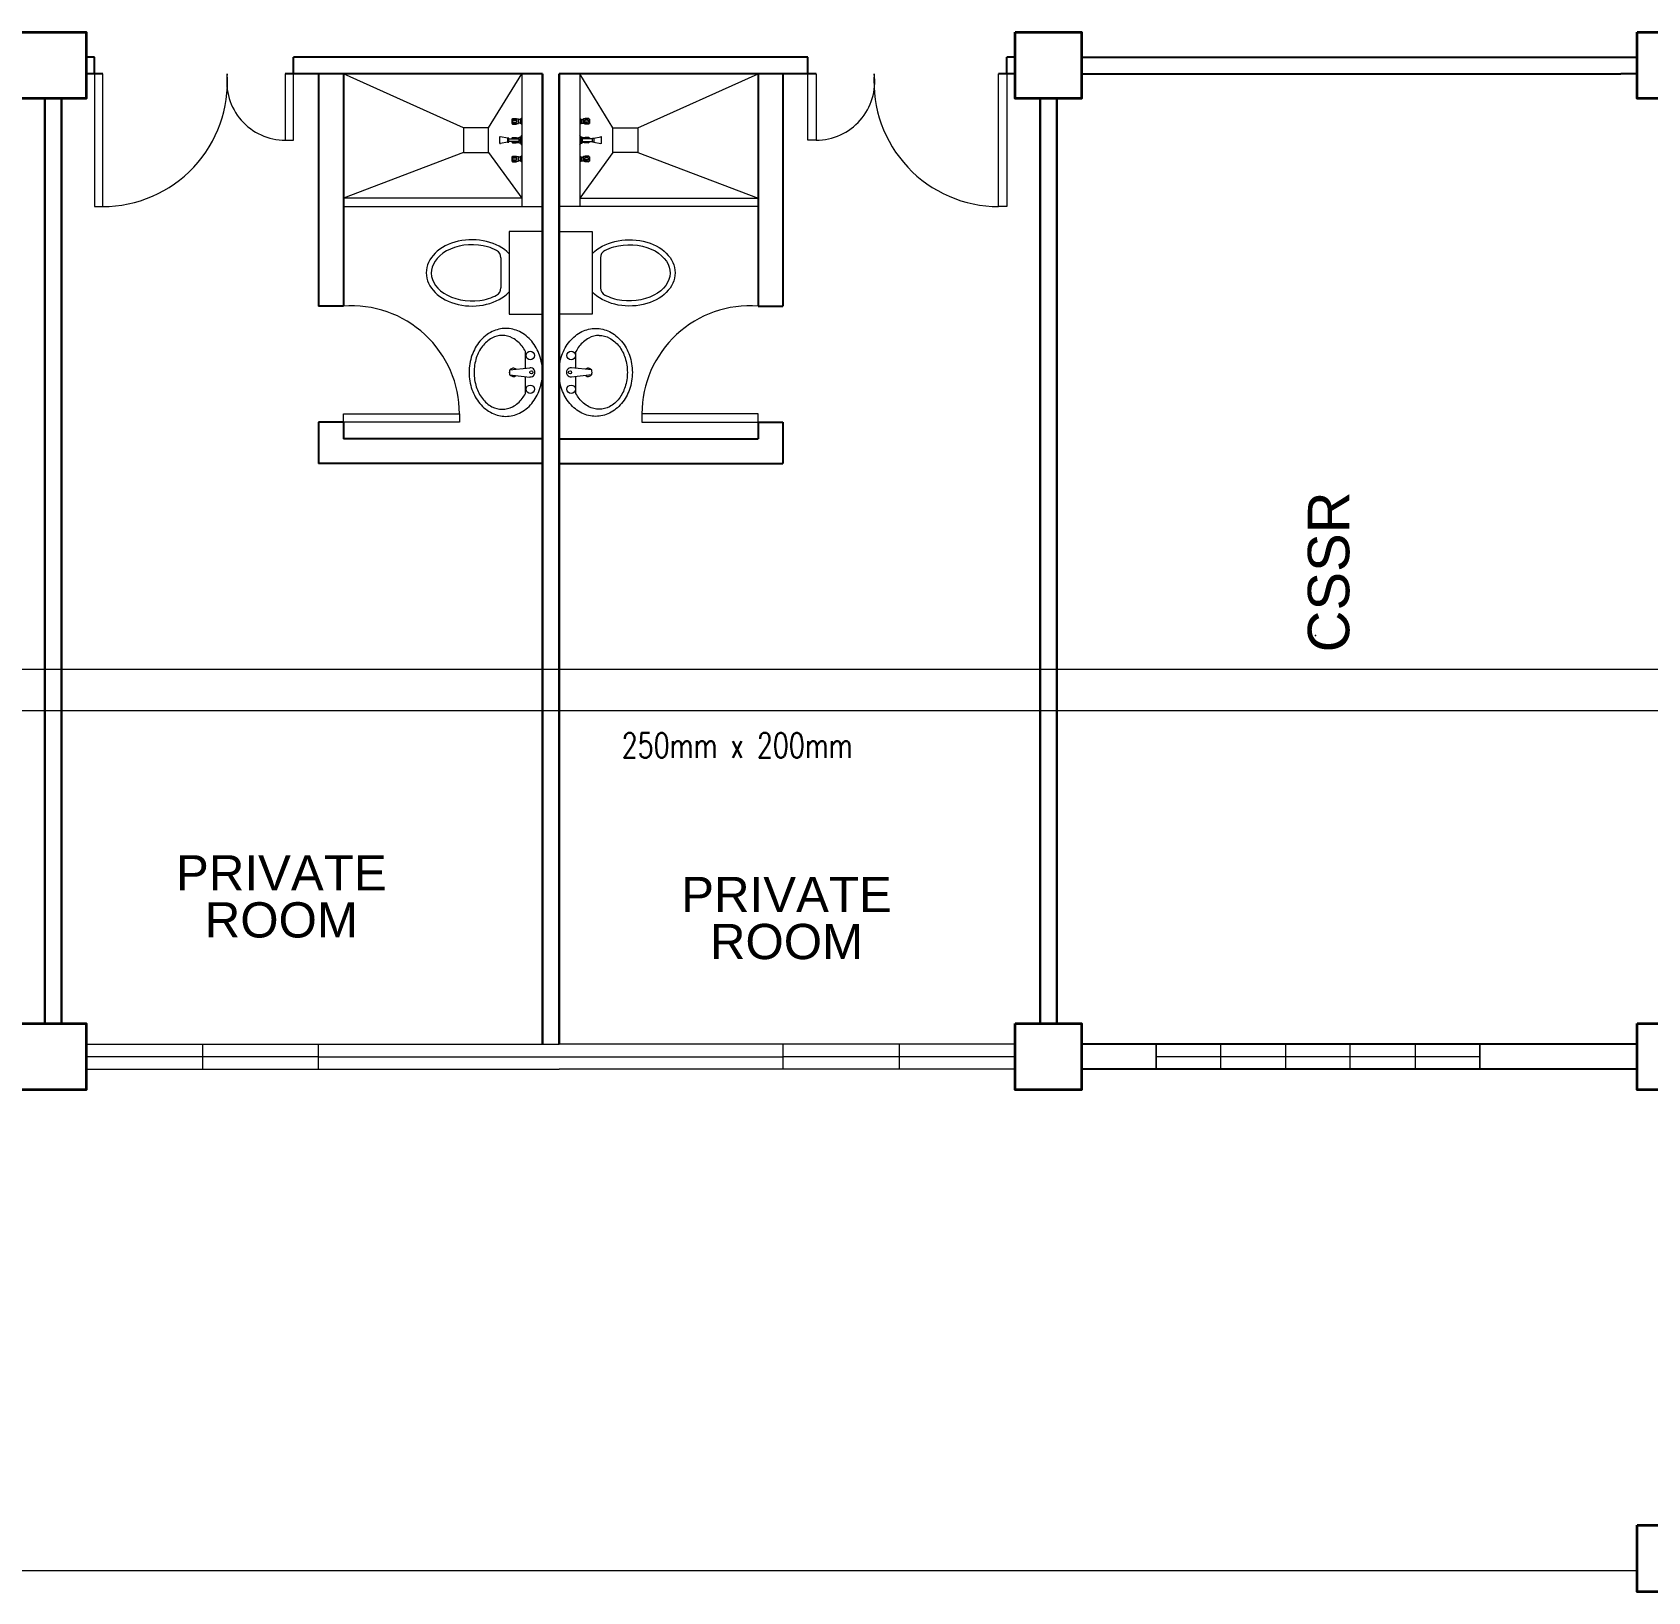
# Model space of a CAD drawing. Header units: millimetres. Extents: x -116 to 421, y 1 to 342.
# Drawn here: x 251.15 to 260.89, y 108.76 to 118.16 of the extents above; entities that cross this region are included whole.
import ezdxf

# ---------------------------------------------------------------- set-up
doc = ezdxf.new("R2010")
doc.units = ezdxf.units.MM
doc.header["$MEASUREMENT"] = 0
doc.layers.add('ahu line', color=7, linetype='Continuous', lineweight=20)
doc.layers.add('ducting label', color=7, linetype='Continuous')
doc.layers.add('label', color=7, linetype='Continuous')
doc.styles.add('Arch-Dim', font='simplex.shx', dxfattribs={"width": 0.75})
doc.styles.add('SWISSLT175', font='swissl.ttf', dxfattribs={"height": 0.175})

msp = doc.modelspace()

# ---------------------------------------------------------------- linework, layer by layer
at = {"color": 8, "lineweight": 25}
for p, q in [((251.5248, 118.0108), (251.4748, 118.0108)), ((251.5248, 117.9108), (251.5248, 118.0108)), ((254.3248, 118.0108), (252.7248, 118.0108)), ((252.7248, 117.9108), (252.7248, 118.0108)), ((255.8248, 118.0108), (254.2248, 118.0108)), ((255.8248, 117.9108), (255.8248, 118.0108)), ((257.0748, 118.0108), (257.0248, 118.0108)), ((257.0248, 117.9108), (257.0248, 118.0108)), ((257.4748, 118.0108), (260.4248, 118.0108)), ((260.4248, 118.0108), (260.8248, 118.0108)), ((251.5748, 117.9108), (251.4748, 117.9108)), ((254.2248, 117.9108), (252.6748, 117.9108)), ((254.2248, 112.0608), (254.2248, 117.9108)), ((254.2248, 117.9108), (254.2248, 112.0608)), ((254.3248, 112.0608), (254.3248, 117.9108)), ((254.3248, 117.9108), (254.3248, 112.0608)), ((255.8748, 117.9108), (254.3248, 117.9108)), ((257.0748, 117.9108), (256.9748, 117.9108)), ((257.4748, 117.9108), (260.7248, 117.9108)), ((260.8248, 117.9108), (260.7248, 117.9108)), ((251.2248, 112.1858), (251.2248, 117.7608)), ((251.2248, 117.7608), (251.2248, 112.1858)), ((251.3248, 112.1858), (251.3248, 117.7608)), ((251.3248, 117.7608), (251.3248, 112.1858)), ((257.2248, 112.1858), (257.2248, 117.7608)), ((257.2248, 117.7608), (257.2248, 112.1858)), ((257.3248, 117.7608), (257.3248, 114.7858)), ((257.3248, 112.1858), (257.3248, 117.7608)), ((257.3248, 117.7608), (257.3248, 112.1858)), ((257.3248, 116.1608), (257.3248, 114.0608)), ((260.8248, 112.0608), (257.4748, 112.0608)), ((260.8248, 111.9108), (257.4748, 111.9108))]:
    msp.add_line(p, q, dxfattribs=at)
at = {"color": 8, "lineweight": 25, "ltscale": 0.3}
for p, q in [((252.8748, 117.9108), (252.8748, 116.5108)), ((253.0248, 117.9108), (253.0248, 116.5108)), ((255.5248, 117.9108), (255.5248, 116.5108)), ((255.6748, 117.9108), (255.6748, 116.5108)), ((253.0248, 116.5108), (252.8748, 116.5108)), ((255.5248, 116.5108), (255.6748, 116.5108)), ((252.8748, 115.8108), (252.8748, 115.5608)), ((253.0248, 115.8108), (252.8748, 115.8108)), ((253.0248, 115.8108), (253.0248, 115.7108)), ((255.5248, 115.8108), (255.5248, 115.7108)), ((255.5248, 115.8108), (255.6748, 115.8108)), ((255.6748, 115.8108), (255.6748, 115.5608)), ((254.2248, 115.7108), (253.0248, 115.7108)), ((254.3248, 115.7108), (255.5248, 115.7108)), ((254.2248, 115.5608), (252.8748, 115.5608)), ((254.3248, 115.5608), (255.6748, 115.5608))]:
    msp.add_line(p, q, dxfattribs=at)
at = {"color": 8, "lineweight": 9, "ltscale": 0.3}
for p, q in [((253.7498, 117.5858), (253.0248, 117.9108)), ((253.8998, 117.5858), (254.0998, 117.9108)), ((254.6498, 117.5858), (254.4498, 117.9108)), ((254.7998, 117.5858), (255.5248, 117.9108)), ((253.7498, 117.4358), (253.0248, 117.1608)), ((253.8998, 117.4358), (254.0998, 117.1608)), ((254.6498, 117.4358), (254.4498, 117.1608)), ((254.7998, 117.4358), (255.5248, 117.1608))]:
    msp.add_line(p, q, dxfattribs=at)
at = {"color": 8, "lineweight": 9}
for p, q in [((254.0998, 117.9108), (254.0998, 117.1108)), ((254.4498, 117.9108), (254.4498, 117.1108)), ((254.0411, 117.6375), (254.0411, 117.6113)), ((254.0411, 117.6375), (254.0426, 117.6375)), ((254.0426, 117.6375), (254.0445, 117.6411)), ((254.0426, 117.6375), (254.0426, 117.6113)), ((254.0445, 117.6411), (254.0445, 117.6077)), ((254.0445, 117.6411), (254.0665, 117.6411)), ((254.0533, 117.6305), (254.0654, 117.6305)), ((254.0534, 117.6375), (254.0655, 117.6375)), ((254.0665, 117.6411), (254.0706, 117.6389)), ((254.0665, 117.6376), (254.0665, 117.6303)), ((254.0724, 117.6384), (254.0783, 117.6384)), ((254.0783, 117.6384), (254.0782, 117.6104)), ((254.0783, 117.6384), (254.0805, 117.6377)), ((254.0805, 117.6377), (254.0805, 117.6112)), ((254.0923, 117.6358), (254.0805, 117.6358)), ((254.0991, 117.6415), (254.0923, 117.638)), ((254.0923, 117.638), (254.0923, 117.6108)), ((254.0991, 117.6415), (254.0991, 117.6074)), ((254.0991, 117.6415), (254.0998, 117.6415)), ((254.0998, 117.6415), (254.0998, 117.6074)), ((254.4498, 117.6415), (254.4498, 117.6074)), ((254.4506, 117.6415), (254.4498, 117.6415)), ((254.4506, 117.6415), (254.4506, 117.6074)), ((254.4506, 117.6415), (254.4574, 117.638)), ((254.4574, 117.638), (254.4574, 117.6108)), ((254.4574, 117.6358), (254.4691, 117.6358)), ((254.4714, 117.6384), (254.4691, 117.6377)), ((254.4691, 117.6377), (254.4691, 117.6112)), ((254.4714, 117.6384), (254.4714, 117.6104)), ((254.4773, 117.6384), (254.4714, 117.6384)), ((254.4831, 117.6411), (254.4791, 117.6389)), ((254.5051, 117.6411), (254.4831, 117.6411)), ((254.4831, 117.6376), (254.4831, 117.6303)), ((254.4963, 117.6375), (254.4842, 117.6375)), ((254.4964, 117.6305), (254.4843, 117.6305)), ((254.5051, 117.6411), (254.5051, 117.6077)), ((254.507, 117.6375), (254.5051, 117.6411)), ((254.507, 117.6375), (254.507, 117.6113)), ((254.5085, 117.6375), (254.507, 117.6375)), ((254.5085, 117.6375), (254.5085, 117.6113)), ((254.0144, 117.5231), (253.9725, 117.5316)), ((254.0411, 117.6113), (254.0426, 117.6113)), ((254.0426, 117.6113), (254.0445, 117.6077)), ((254.0445, 117.6077), (254.0665, 117.6077)), ((254.0533, 117.6184), (254.0654, 117.6184)), ((254.0534, 117.6113), (254.0655, 117.6113)), ((254.0665, 117.6112), (254.0665, 117.6185)), ((254.0665, 117.6077), (254.0706, 117.6099)), ((254.0724, 117.6104), (254.0782, 117.6104)), ((254.0782, 117.6104), (254.0805, 117.6112)), ((254.0923, 117.613), (254.0805, 117.613)), ((254.0991, 117.6074), (254.0923, 117.6108)), ((254.094, 117.5282), (254.0998, 117.5397)), ((254.0991, 117.6074), (254.0998, 117.6074)), ((254.0998, 117.5397), (254.0998, 117.4818)), ((254.4506, 117.6074), (254.4498, 117.6074)), ((254.4556, 117.5282), (254.4498, 117.5397)), ((254.4498, 117.5397), (254.4498, 117.4818)), ((254.4506, 117.6074), (254.4574, 117.6108)), ((254.4574, 117.613), (254.4691, 117.613)), ((254.4714, 117.6104), (254.4691, 117.6112)), ((254.4773, 117.6104), (254.4714, 117.6104)), ((254.4831, 117.6077), (254.4791, 117.6099)), ((254.4831, 117.6112), (254.4831, 117.6185)), ((254.5051, 117.6077), (254.4831, 117.6077)), ((254.4963, 117.6113), (254.4842, 117.6113)), ((254.4964, 117.6184), (254.4843, 117.6184)), ((254.507, 117.6113), (254.5051, 117.6077)), ((254.5085, 117.6113), (254.507, 117.6113)), ((254.5352, 117.5231), (254.5771, 117.5316)), ((253.968, 117.4914), (253.968, 117.5302)), ((254.0144, 117.4985), (253.9725, 117.4899)), ((254.022, 117.5231), (254.0144, 117.5231)), ((254.0144, 117.5231), (254.0144, 117.4985)), ((254.0144, 117.5231), (254.0144, 117.4985)), ((254.0144, 117.4985), (254.022, 117.4985)), ((254.022, 117.4985), (254.022, 117.5231)), ((254.022, 117.5184), (254.0844, 117.5183)), ((254.0844, 117.5032), (254.022, 117.5032)), ((254.0411, 117.5238), (254.0411, 117.5184)), ((254.0411, 117.5238), (254.0426, 117.5238)), ((254.0411, 117.5032), (254.0411, 117.4977)), ((254.0411, 117.4977), (254.0426, 117.4977)), ((254.0426, 117.5238), (254.0445, 117.5274)), ((254.0426, 117.5238), (254.0426, 117.5184)), ((254.0426, 117.5032), (254.0426, 117.4977)), ((254.0426, 117.4977), (254.0445, 117.4941)), ((254.0445, 117.5274), (254.0445, 117.5184)), ((254.0445, 117.5274), (254.0665, 117.5274)), ((254.0445, 117.5032), (254.0445, 117.4941)), ((254.0445, 117.4941), (254.0665, 117.4941)), ((254.0533, 117.5239), (254.0655, 117.5239)), ((254.0533, 117.4977), (254.0655, 117.4977)), ((254.0665, 117.5274), (254.0706, 117.5252)), ((254.0665, 117.524), (254.0665, 117.5184)), ((254.0665, 117.4976), (254.0665, 117.5032)), ((254.0665, 117.4941), (254.0706, 117.4963)), ((254.0724, 117.5248), (254.0782, 117.5248)), ((254.0724, 117.4968), (254.0782, 117.4968)), ((254.0782, 117.5248), (254.0782, 117.5183)), ((254.0782, 117.5248), (254.0805, 117.524)), ((254.0782, 117.5032), (254.0782, 117.4968)), ((254.0782, 117.4968), (254.0805, 117.4975)), ((254.0805, 117.524), (254.0805, 117.5183)), ((254.0844, 117.5221), (254.0805, 117.5221)), ((254.0805, 117.5032), (254.0805, 117.4975)), ((254.0844, 117.4994), (254.0805, 117.4994)), ((254.0844, 117.4934), (254.0844, 117.5282)), ((254.0844, 117.5282), (254.094, 117.5282)), ((254.0844, 117.5183), (254.0844, 117.5032)), ((254.094, 117.4934), (254.0844, 117.4934)), ((254.094, 117.4934), (254.094, 117.5282)), ((254.094, 117.5282), (254.094, 117.4934)), ((254.0998, 117.4818), (254.094, 117.4934)), ((254.4498, 117.4818), (254.4556, 117.4934)), ((254.4556, 117.4934), (254.4556, 117.5282)), ((254.4653, 117.5282), (254.4556, 117.5282)), ((254.4556, 117.5282), (254.4556, 117.4934)), ((254.4556, 117.4934), (254.4653, 117.4934)), ((254.4653, 117.4934), (254.4653, 117.5282)), ((254.4653, 117.5221), (254.4691, 117.5221)), ((254.5276, 117.5184), (254.4653, 117.5183)), ((254.4653, 117.5183), (254.4653, 117.5032)), ((254.4653, 117.5032), (254.5276, 117.5032)), ((254.4653, 117.4994), (254.4691, 117.4994)), ((254.4714, 117.5248), (254.4691, 117.524)), ((254.4691, 117.524), (254.4691, 117.5183)), ((254.4691, 117.5032), (254.4691, 117.4975)), ((254.4714, 117.4968), (254.4691, 117.4975)), ((254.4714, 117.5248), (254.4714, 117.5183)), ((254.4773, 117.5248), (254.4714, 117.5248)), ((254.4714, 117.5032), (254.4714, 117.4968)), ((254.4773, 117.4968), (254.4714, 117.4968)), ((254.4832, 117.5274), (254.4791, 117.5252)), ((254.4832, 117.4941), (254.4791, 117.4963)), ((254.5051, 117.5274), (254.4832, 117.5274)), ((254.4832, 117.524), (254.4832, 117.5184)), ((254.4832, 117.4976), (254.4832, 117.5032)), ((254.5051, 117.4941), (254.4832, 117.4941)), ((254.4963, 117.5239), (254.4842, 117.5239)), ((254.4963, 117.4977), (254.4842, 117.4977)), ((254.5051, 117.5274), (254.5051, 117.5184)), ((254.507, 117.5238), (254.5051, 117.5274)), ((254.5051, 117.5032), (254.5051, 117.4941)), ((254.507, 117.4977), (254.5051, 117.4941)), ((254.507, 117.5238), (254.507, 117.5184)), ((254.5085, 117.5238), (254.507, 117.5238)), ((254.507, 117.5032), (254.507, 117.4977)), ((254.5085, 117.4977), (254.507, 117.4977)), ((254.5085, 117.5238), (254.5085, 117.5184)), ((254.5085, 117.5032), (254.5085, 117.4977)), ((254.5276, 117.5231), (254.5352, 117.5231)), ((254.5276, 117.4985), (254.5276, 117.5231)), ((254.5352, 117.4985), (254.5276, 117.4985)), ((254.5352, 117.5231), (254.5352, 117.4985)), ((254.5352, 117.5231), (254.5352, 117.4985)), ((254.5352, 117.4985), (254.5771, 117.4899)), ((254.5817, 117.4914), (254.5817, 117.5302)), ((254.0411, 117.4102), (254.0426, 117.4102)), ((254.0411, 117.4102), (254.0411, 117.3841)), ((254.0411, 117.3841), (254.0426, 117.3841)), ((254.0426, 117.4102), (254.0445, 117.4138)), ((254.0426, 117.4102), (254.0426, 117.3841)), ((254.0426, 117.3841), (254.0445, 117.3805)), ((254.0445, 117.4138), (254.0665, 117.4138)), ((254.0445, 117.4138), (254.0445, 117.3805)), ((254.0445, 117.3805), (254.0665, 117.3805)), ((254.0532, 117.4032), (254.0654, 117.4032)), ((254.0532, 117.3911), (254.0654, 117.3911)), ((254.0533, 117.4102), (254.0655, 117.4102)), ((254.0533, 117.3841), (254.0655, 117.3841)), ((254.0665, 117.4138), (254.0706, 117.4116)), ((254.0665, 117.4104), (254.0665, 117.403)), ((254.0665, 117.3839), (254.0665, 117.3912)), ((254.0665, 117.3805), (254.0706, 117.3827)), ((254.0724, 117.4112), (254.0782, 117.4112)), ((254.0724, 117.3831), (254.0782, 117.3831)), ((254.0782, 117.4112), (254.0782, 117.3831)), ((254.0782, 117.4112), (254.0805, 117.4104)), ((254.0782, 117.3831), (254.0805, 117.3839)), ((254.0805, 117.4104), (254.0805, 117.3839)), ((254.0922, 117.4085), (254.0805, 117.4085)), ((254.0922, 117.3858), (254.0805, 117.3858)), ((254.0991, 117.4142), (254.0922, 117.4108)), ((254.0922, 117.4108), (254.0922, 117.3835)), ((254.0991, 117.3801), (254.0922, 117.3835)), ((254.0991, 117.4142), (254.0998, 117.4142)), ((254.0991, 117.4142), (254.0991, 117.3801)), ((254.0991, 117.3801), (254.0998, 117.3801)), ((254.0998, 117.4142), (254.0998, 117.3801)), ((254.4506, 117.4142), (254.4498, 117.4142)), ((254.4498, 117.4142), (254.4498, 117.3801)), ((254.4506, 117.3801), (254.4498, 117.3801)), ((254.4506, 117.4142), (254.4574, 117.4108)), ((254.4506, 117.4142), (254.4506, 117.3801)), ((254.4506, 117.3801), (254.4574, 117.3835)), ((254.4574, 117.4108), (254.4574, 117.3835)), ((254.4574, 117.4085), (254.4692, 117.4085)), ((254.4574, 117.3858), (254.4692, 117.3858)), ((254.4714, 117.4112), (254.4692, 117.4104)), ((254.4692, 117.4104), (254.4692, 117.3839)), ((254.4714, 117.3831), (254.4692, 117.3839)), ((254.4773, 117.4112), (254.4714, 117.4112)), ((254.4714, 117.4112), (254.4714, 117.3831)), ((254.4773, 117.3831), (254.4714, 117.3831)), ((254.4832, 117.4138), (254.4791, 117.4116)), ((254.4832, 117.3805), (254.4791, 117.3827)), ((254.5051, 117.4138), (254.4832, 117.4138)), ((254.4832, 117.4104), (254.4832, 117.403)), ((254.4832, 117.3839), (254.4832, 117.3912)), ((254.5051, 117.3805), (254.4832, 117.3805)), ((254.4963, 117.4102), (254.4842, 117.4102)), ((254.4963, 117.3841), (254.4842, 117.3841)), ((254.4964, 117.4032), (254.4843, 117.4032)), ((254.4964, 117.3911), (254.4843, 117.3911)), ((254.507, 117.4102), (254.5051, 117.4138)), ((254.5051, 117.4138), (254.5051, 117.3805)), ((254.507, 117.3841), (254.5051, 117.3805)), ((254.5086, 117.4102), (254.507, 117.4102)), ((254.507, 117.4102), (254.507, 117.3841)), ((254.5086, 117.3841), (254.507, 117.3841)), ((254.5086, 117.4102), (254.5086, 117.3841)), ((254.2248, 116.9608), (254.0248, 116.9608)), ((254.0248, 116.9608), (254.0248, 116.4608)), ((254.2248, 116.4608), (254.2248, 116.9608)), ((254.3248, 116.9608), (254.5248, 116.9608)), ((254.3248, 116.4608), (254.3248, 116.9608)), ((254.5248, 116.9608), (254.5248, 116.4608)), ((253.9748, 116.8014), (253.9748, 116.6204)), ((254.5748, 116.8014), (254.5748, 116.6204)), ((254.0248, 116.4608), (254.2248, 116.4608)), ((254.5248, 116.4608), (254.3248, 116.4608)), ((254.1228, 116.1352), (254.1228, 116.2374)), ((254.4268, 116.1352), (254.4268, 116.2374)), ((254.0269, 116.1253), (254.1488, 116.1386)), ((254.0269, 116.0963), (254.1488, 116.0829)), ((254.3248, 116.1608), (254.3248, 114.0608)), ((254.5227, 116.1253), (254.4009, 116.1386)), ((254.5227, 116.0963), (254.4009, 116.0829)), ((257.3248, 113.7858), (257.3248, 113.4108)), ((257.3248, 113.4108), (257.3248, 112.1858)), ((251.4748, 112.0608), (254.2248, 112.0608)), ((251.4748, 112.0608), (251.4748, 111.9108)), ((252.8748, 111.9858), (251.4748, 111.9858)), ((252.1748, 112.0608), (252.1748, 111.9108)), ((252.8748, 111.9108), (252.8748, 112.0608)), ((252.8748, 111.9858), (255.6748, 111.9858)), ((254.2248, 112.0608), (254.3248, 112.0608)), ((257.0748, 112.0608), (254.3248, 112.0608)), ((255.6748, 112.0608), (255.6748, 111.9108)), ((257.0748, 111.9858), (255.6748, 111.9858)), ((256.3748, 112.0608), (256.3748, 111.9108)), ((257.0748, 111.9108), (257.0748, 112.0608)), ((257.9248, 112.0608), (257.4748, 112.0608)), ((257.9248, 112.0608), (257.9248, 111.9108)), ((259.8748, 111.9858), (257.9248, 111.9858)), ((258.3148, 111.9108), (258.3148, 112.0608)), ((258.3148, 112.0608), (258.7048, 112.0608)), ((258.7048, 112.0608), (258.7048, 111.9108)), ((259.0948, 111.9108), (259.0948, 112.0608)), ((259.0948, 112.0608), (259.4848, 112.0608)), ((259.4848, 112.0608), (259.4848, 111.9108)), ((260.4248, 112.0608), (259.8248, 112.0608)), ((259.8748, 111.9108), (259.8748, 112.0608)), ((251.4748, 111.9108), (254.3248, 111.9108)), ((257.0748, 111.9108), (254.3248, 111.9108)), ((257.4748, 111.9108), (257.9248, 111.9108)), ((257.9248, 111.9108), (259.8248, 111.9108)), ((257.9248, 111.9108), (258.3148, 111.9108)), ((258.7048, 111.9108), (259.0948, 111.9108)), ((259.4848, 111.9108), (259.8748, 111.9108)), ((259.8248, 111.9108), (260.5748, 111.9108)), ((260.8248, 108.8858), (245.4998, 108.8858))]:
    msp.add_line(p, q, dxfattribs=at)
at = {"color": 8, "lineweight": 35}
for points in [[(251.0748, 118.1608), (251.4748, 118.1608), (251.4748, 117.7608), (251.0748, 117.7608)], [(257.0748, 118.1608), (257.4748, 118.1608), (257.4748, 117.7608), (257.0748, 117.7608)], [(260.8248, 118.1608), (261.2248, 118.1608), (261.2248, 117.7608), (260.8248, 117.7608)], [(251.0748, 112.1858), (251.4748, 112.1858), (251.4748, 111.7858), (251.0748, 111.7858)], [(257.0748, 112.1858), (257.4748, 112.1858), (257.4748, 111.7858), (257.0748, 111.7858)], [(260.8248, 112.1858), (261.2248, 112.1858), (261.2248, 111.7858), (260.8248, 111.7858)], [(260.8248, 109.1608), (261.2248, 109.1608), (261.2248, 108.7608), (260.8248, 108.7608)]]:
    msp.add_lwpolyline(points, close=True, dxfattribs=at)
at = {"color": 8, "lineweight": 13, "ltscale": 0.03}
for points in [[(251.5748, 117.9108), (251.5248, 117.9108), (251.5248, 117.1108), (251.5748, 117.1108)], [(252.7248, 117.9108), (252.6748, 117.9108), (252.6748, 117.5108), (252.7248, 117.5108)], [(255.8248, 117.9108), (255.8748, 117.9108), (255.8748, 117.5108), (255.8248, 117.5108)], [(256.9748, 117.9108), (257.0248, 117.9108), (257.0248, 117.1108), (256.9748, 117.1108)], [(253.0248, 115.8108), (253.0248, 115.8608), (253.7248, 115.8608), (253.7248, 115.8108)], [(255.5248, 115.8108), (255.5248, 115.8608), (254.8248, 115.8608), (254.8248, 115.8108)]]:
    msp.add_lwpolyline(points, close=True, dxfattribs=at)
at = {"color": 8, "lineweight": 9, "ltscale": 0.03}
for points in [[(253.8998, 117.4358), (253.8998, 117.5858), (253.7498, 117.5858), (253.7498, 117.4358)], [(254.6498, 117.4358), (254.6498, 117.5858), (254.7998, 117.5858), (254.7998, 117.4358)]]:
    msp.add_lwpolyline(points, close=True, dxfattribs=at)
at = {"color": 8, "lineweight": 9, "ltscale": 0.3}
for points in [[(254.0998, 117.1608), (253.0248, 117.1608), (253.0248, 117.1108), (254.2248, 117.1108), (254.2248, 117.1108)], [(254.4498, 117.1608), (255.5248, 117.1608), (255.5248, 117.1108), (254.3248, 117.1108), (254.3248, 117.1108)]]:
    msp.add_lwpolyline(points, dxfattribs=at)
at = {"color": 8, "lineweight": 9}
for points in [[(254.0038, 116.3758, 0.11576), (253.9213, 116.3564, 0.104047), (253.8476, 116.2982, 0.090875), (253.8002, 116.2142, 0.083344), (253.7828, 116.1108, 0.083344), (253.8002, 116.0073, 0.090875), (253.8476, 115.9234, 0.104047), (253.9213, 115.8651, 0.11576), (254.0038, 115.8458, 0.11576), (254.0863, 115.8651, 0.104047), (254.1601, 115.9234, 0.090875), (254.2075, 116.0073, 0.083344), (254.2248, 116.1108, 0.083344), (254.2075, 116.2142, 0.090875), (254.1601, 116.2982, 0.104047), (254.0863, 116.3564, 0.11576)], [(254.5458, 116.3758, -0.11576), (254.6283, 116.3564, -0.104047), (254.7021, 116.2982, -0.090875), (254.7495, 116.2142, -0.083344), (254.7668, 116.1108, -0.083344), (254.7495, 116.0073, -0.090875), (254.7021, 115.9234, -0.104047), (254.6283, 115.8651, -0.11576), (254.5458, 115.8458, -0.11576), (254.4633, 115.8651, -0.104047), (254.3896, 115.9234, -0.090875), (254.3422, 116.0073, -0.083344), (254.3248, 116.1108, -0.083344), (254.3422, 116.2142, -0.090875), (254.3896, 116.2982, -0.104047), (254.4633, 116.3564, -0.11576)]]:
    msp.add_lwpolyline(points, format="xyb", close=True, dxfattribs=at)
for points in [[(253.9828, 116.3333, 0.124838), (253.9203, 116.3174, 0.105788), (253.8626, 116.2681, 0.086697), (253.8264, 116.1984, 0.076776), (253.8128, 116.1108, 0.076776), (253.8264, 116.0232, 0.086697), (253.8626, 115.9534, 0.105788), (253.9203, 115.9041, 0.124838), (253.9828, 115.8883, 0.124838), (254.0454, 115.9041, 0.105788), (254.103, 115.9534, 0.040067), (254.1228, 115.9842), (254.1228, 116.0864, 0.040067)], [(254.5668, 116.3333, -0.124838), (254.6294, 116.3174, -0.105788), (254.687, 116.2681, -0.086697), (254.7233, 116.1984, -0.076776), (254.7368, 116.1108, -0.076776), (254.7233, 116.0232, -0.086697), (254.687, 115.9534, -0.105788), (254.6294, 115.9041, -0.124838), (254.5668, 115.8883, -0.124838), (254.5043, 115.9041, -0.105788), (254.4466, 115.9534, -0.040067), (254.4268, 115.9842), (254.4268, 116.0864, -0.040067)]]:
    msp.add_lwpolyline(points, format="xyb", dxfattribs=at)
msp.add_lwpolyline([(257.9248, 112.0608), (259.8748, 112.0608), (259.8748, 111.9108), (257.9248, 111.9108)], close=True, dxfattribs=at)
for centre, radius in [((254.1518, 116.2124), 0.0255), ((254.3978, 116.2124), 0.0255), ((254.1583, 116.1108), 0.0095), ((254.3913, 116.1108), 0.0095), ((254.1518, 116.0092), 0.0255), ((254.3978, 116.0092), 0.0255)]:
    msp.add_circle(centre, radius, dxfattribs=at)
at = {"color": 8, "lineweight": 13, "ltscale": 0.03}
for centre, radius, start, end in [((251.5748, 117.8623), 0.7516, 270, 3.69522), ((252.6748, 117.8639), 0.3531, 172.37185, 270), ((255.8748, 117.8639), 0.3531, 270, 7.62815), ((256.9748, 117.8623), 0.7516, 176.30478, 270), ((253.073, 115.8608), 0.6518, 0, 94.24219), ((255.4766, 115.8608), 0.6518, 85.75781, 180)]:
    msp.add_arc(centre, radius, start, end, dxfattribs=at)
at = {"color": 8, "lineweight": 9}
for centre, radius, start, end in [((253.9248, 116.8014), 0.05, 0, 61.84994), ((254.6248, 116.8014), 0.05, 118.15006, 180), ((253.9248, 116.6204), 0.05, 298.00836, 360), ((254.6248, 116.6204), 0.05, 180, 241.99164), ((253.9828, 116.202), 0.1313, 61.53644, 90), ((253.959, 116.1581), 0.1812, 37.38145, 61.53644), ((253.9216, 116.1294), 0.2284, 28.20375, 37.38145), ((254.6281, 116.1294), 0.2284, 142.61855, 151.79625), ((254.5906, 116.1581), 0.1812, 118.46356, 142.61855), ((254.5668, 116.202), 0.1313, 90, 118.46356), ((254.0499, 116.1108), 0.025, 161.37929, 198.62071), ((254.1206, 116.1108), 0.0948, 171.20259, 188.79741), ((254.0499, 116.1108), 0.025, 48.79782, 143.69319), ((254.0499, 116.1108), 0.025, 216.30681, 311.20218), ((254.1518, 116.1108), 0.028, 263.75449, 96.24551), ((254.3978, 116.1108), 0.028, 83.75449, 276.24551), ((254.4998, 116.1108), 0.025, 36.30681, 131.20218), ((254.4998, 116.1108), 0.025, 228.79782, 323.69319), ((254.429, 116.1108), 0.0948, 351.20259, 8.79741), ((254.4998, 116.1108), 0.025, 341.37929, 18.62071)]:
    msp.add_arc(centre, radius, start, end, dxfattribs=at)
for centre, major_axis, ratio, start_param, end_param in [((254.0542, 117.6501), (0.00896, 0.00896), 1, 3.15309, 3.864175), ((254.054, 117.6201), (0.00738, 0.00738), 1, 0.858879, 1.643677), ((254.0654, 117.6267), (0.00268, 0.00268), 1, 0.157647, 0.785286), ((254.0655, 117.6413), (-0.00268, 0.00268), 1, 2.356082, 2.983721), ((254.0603, 117.6196), (-0.00887, 0.00887), 1, 4.509022, 4.870036), ((254.0594, 117.6527), (-0.0118, 0.0118), 1, 2.876824, 3.009049), ((254.0724, 117.6422), (-0.00268, 0.00268), 1, 1.862141, 2.356082), ((254.049, 117.6244), (0.00268, 0.00268), 1, 1.643677, 3.068487), ((254.0542, 117.5987), (-0.00896, 0.00896), 1, -0.722807, -0.011722), ((254.054, 117.6288), (-0.00738, 0.00738), 1, 1.497691, 2.282489), ((254.0654, 117.6221), (0.00268, 0.00268), 1, 3.926878, 4.554518), ((254.0655, 117.6075), (-0.00268, 0.00268), 1, -1.41315, -0.785511), ((254.0603, 117.6292), (-0.00887, 0.00887), 1, 2.983721, 3.344735), ((254.0594, 117.5962), (0.0118, 0.0118), 1, 0.132318, 0.264544), ((254.0724, 117.6066), (-0.00268, 0.00268), 1, -0.785511, -0.291569), ((254.0676, 117.6244), (0.00268, 0.00268), 1, 4.915531, 6.079819), ((254.5785, 117.5281), (-0.00268, -0.00268), 1, 2.92514, 4.295202), ((253.9712, 117.4935), (-0.00268, 0.00268), 1, 1.354119, 2.724181), ((254.0541, 117.5365), (0.00896, 0.00896), 1, 3.15309, 3.864175), ((254.0541, 117.485), (0.00896, 0.00896), 1, 0.847989, 1.559075), ((254.0655, 117.5276), (0.00268, 0.00268), 1, 3.926878, 4.554518), ((254.0655, 117.4939), (0.00268, 0.00268), 1, 0.157647, 0.785286), ((254.0594, 117.539), (-0.0118, 0.0118), 1, 2.876824, 3.009049), ((254.0594, 117.4825), (-0.0118, 0.0118), 1, -1.438478, -1.306252), ((254.0724, 117.5286), (0.00268, 0.00268), 1, 3.432937, 3.926878), ((254.0724, 117.493), (0.00268, 0.00268), 1, 0.785286, 1.279227), ((254.049, 117.3971), (0.00268, 0.00268), 1, 1.643677, 3.068487), ((254.0541, 117.4229), (0.00896, 0.00896), 1, 3.15309, 3.864175), ((254.0541, 117.3714), (-0.00896, 0.00896), 1, -0.722807, -0.011722), ((254.054, 117.3928), (0.00738, 0.00738), 1, 0.858879, 1.643677), ((254.054, 117.4015), (-0.00738, 0.00738), 1, 1.497691, 2.282489), ((254.0654, 117.3994), (0.00268, 0.00268), 1, 0.157647, 0.785286), ((254.0654, 117.3949), (0.00268, 0.00268), 1, 3.926878, 4.554518), ((254.0655, 117.414), (-0.00268, 0.00268), 1, 2.356082, 2.983721), ((254.0655, 117.3803), (-0.00268, 0.00268), 1, -1.41315, -0.785511), ((254.0602, 117.3923), (-0.00887, 0.00887), 1, 4.509022, 4.870036), ((254.0602, 117.402), (-0.00887, 0.00887), 1, 2.983721, 3.344735), ((254.0594, 117.4254), (0.0118, 0.0118), 1, 4.44762, 4.579846), ((254.0594, 117.3689), (0.0118, 0.0118), 1, 0.132318, 0.264544), ((254.0724, 117.4149), (-0.00268, 0.00268), 1, 1.862141, 2.356082), ((254.0724, 117.3793), (-0.00268, 0.00268), 1, -0.785511, -0.291569), ((254.0675, 117.3971), (0.00268, 0.00268), 1, 4.915531, 6.079819), ((253.7998, 116.7108), (0.275, 0), 0.727273, 0.612555, 5.670631)]:
    msp.add_ellipse(centre, major_axis=major_axis, ratio=ratio, start_param=start_param, end_param=end_param, dxfattribs=at)
at = {"color": 8, "lineweight": 9, "extrusion": (2.88216e-41, -4.99074e-41, -1)}
for centre, major_axis, start_param, end_param in [((254.4773, 117.6422), (0.00268, -0.00268), 0.291344, 0.785286), ((254.4894, 117.6196), (-0.00887, -0.00887), 1.36743, 1.728443), ((254.4902, 117.6527), (-0.0118, -0.0118), -0.264769, -0.132543), ((254.4842, 117.6413), (-0.00268, -0.00268), -0.785511, -0.157871), ((254.4843, 117.6267), (0.00268, -0.00268), 3.299239, 3.926878), ((254.4955, 117.6501), (-0.00896, -0.00896), -1.559299, -0.848214), ((254.4956, 117.6201), (0.00738, -0.00738), 4.000472, 4.78527), ((254.4773, 117.6066), (0.00268, -0.00268), 3.926878, 4.42082), ((254.4821, 117.6244), (-0.00268, -0.00268), 0.203142, 1.36743), ((254.4894, 117.6292), (0.00887, -0.00887), 1.412925, 1.773938), ((254.4902, 117.5962), (-0.0118, -0.0118), 1.703115, 1.83534), ((254.4842, 117.6075), (0.00268, -0.00268), 3.299239, 3.926878), ((254.4843, 117.6221), (0.00268, -0.00268), 0.785286, 1.412925), ((254.4955, 117.5987), (0.00896, -0.00896), 3.989582, 4.700667), ((254.4956, 117.6288), (-0.00738, -0.00738), 4.639283, 5.424081), ((254.5007, 117.6244), (0.00268, -0.00268), 4.78527, 6.21008), ((254.4773, 117.5286), (-0.00268, -0.00268), -1.279452, -0.785511), ((254.4773, 117.493), (0.00268, -0.00268), 3.926878, 4.42082), ((254.4902, 117.539), (0.0118, -0.0118), 1.306028, 1.438253), ((254.4902, 117.4825), (0.0118, -0.0118), 3.273911, 3.406137), ((254.4842, 117.5276), (-0.00268, -0.00268), -0.785511, -0.157871), ((254.4842, 117.4939), (0.00268, -0.00268), 3.299239, 3.926878), ((254.4955, 117.5365), (0.00896, -0.00896), 0.011497, 0.722582), ((254.4955, 117.485), (-0.00896, -0.00896), 2.418785, 3.129871), ((254.5785, 117.4935), (0.00268, -0.00268), 6.066508, 7.43657), ((254.4773, 117.4149), (-0.00268, -0.00268), -1.279452, -0.785511), ((254.4773, 117.3793), (-0.00268, -0.00268), 2.356082, 2.850023), ((254.4821, 117.3971), (-0.00268, -0.00268), 0.203142, 1.36743), ((254.4894, 117.3923), (0.00887, -0.00887), 2.938226, 3.299239), ((254.4894, 117.402), (-0.00887, -0.00887), -0.157871, 0.203142), ((254.4902, 117.4254), (-0.0118, -0.0118), -0.264769, -0.132543), ((254.4902, 117.3689), (-0.0118, -0.0118), 1.703115, 1.83534), ((254.4842, 117.414), (0.00268, -0.00268), 0.785286, 1.412925), ((254.4842, 117.3803), (-0.00268, -0.00268), 1.728443, 2.356082), ((254.4843, 117.3994), (0.00268, -0.00268), 3.299239, 3.926878), ((254.4843, 117.3949), (0.00268, -0.00268), 0.785286, 1.412925), ((254.4955, 117.4229), (-0.00896, -0.00896), -1.559299, -0.848214), ((254.4955, 117.3714), (-0.00896, -0.00896), 2.418785, 3.129871), ((254.4957, 117.3928), (0.00738, -0.00738), 4.000472, 4.78527), ((254.4957, 117.4015), (0.00738, -0.00738), 6.21008, 6.994878), ((254.5007, 117.3971), (-0.00268, -0.00268), 3.214474, 4.639283)]:
    msp.add_ellipse(centre, major_axis=major_axis, ratio=1, start_param=start_param, end_param=end_param, dxfattribs=at)
at = {"color": 8, "lineweight": 9, "extrusion": (-2.88216e-41, -4.99074e-41, -1)}
msp.add_ellipse((253.9712, 117.5281), major_axis=(-0.00268, 0.00268), ratio=1, start_param=6.066732, end_param=7.436794, dxfattribs=at)
at = {"color": 8, "lineweight": 9, "extrusion": (0, 0, -1)}
msp.add_ellipse((254.7498, 116.7108), major_axis=(-0.275, 0), ratio=0.727273, start_param=0.612555, end_param=5.670631, dxfattribs=at)
at = {"color": 8, "lineweight": 9}
for points in [[(253.9484, 116.8454), (253.932, 116.8542), (253.9139, 116.8617), (253.8228, 116.8886), (253.7356, 116.8834), (253.604, 116.8256), (253.5626, 116.7756), (253.5492, 116.6775), (253.5751, 116.6253), (253.6863, 116.5512), (253.77, 116.5334), (253.8838, 116.5491), (253.9187, 116.5605), (253.9483, 116.5762)], [(254.6012, 116.8454), (254.6176, 116.8542), (254.6357, 116.8617), (254.7269, 116.8886), (254.8141, 116.8834), (254.9457, 116.8256), (254.987, 116.7756), (255.0005, 116.6775), (254.9745, 116.6253), (254.8633, 116.5512), (254.7796, 116.5334), (254.6658, 116.5491), (254.631, 116.5605), (254.6013, 116.5762)]]:
    msp.add_open_spline(points, degree=3, knots=[0.937253, 0.937253, 0.937253, 0.937253, 1.185372, 1.185372, 2.113864, 2.113864, 3.042356, 3.042356, 3.970847, 3.970847, 4.899339, 4.899339, 5.346062, 5.346062, 5.346062, 5.346062], dxfattribs=at)
at = {"color": 8, "lineweight": 9, "ltscale": 0.3}
msp.add_point((258.8847, 114.5254), dxfattribs=at)
at = {"layer": 'ahu line'}
for p, q in [((244.5042, 114.3226), (270.6782, 114.3226)), ((244.5042, 114.0726), (270.7782, 114.0726))]:
    msp.add_line(p, q, dxfattribs=at)

# ---------------------------------------------------------------- texts
at = {"layer": 'ducting label', "color": 7, "linetype": 'Continuous', "lineweight": 25, "insert": (254.7023, 113.9376), "char_height": 0.15, "attachment_point": 1, "style": 'Arch-Dim'}
msp.add_mtext_dynamic_manual_height_columns('\\A1;250mm x 200mm', width=1.671407, gutter_width=1.011, heights=[0], dxfattribs=at)
at = {"layer": 'label', "color": 8, "lineweight": 9, "ltscale": 0.4, "insert": (258.9654, 114.9079), "char_height": 0.25, "attachment_point": 5, "rotation": 90, "line_spacing_factor": 0.8, "style": 'SWISSLT175'}
msp.add_mtext('CSSR', dxfattribs=at)
at = {"layer": 'label', "color": 8, "lineweight": 9, "ltscale": 0.4, "char_height": 0.2125, "attachment_point": 5, "line_spacing_factor": 0.8, "style": 'SWISSLT175'}
for insert in [(252.6508, 112.9507), (255.6961, 112.8203)]:
    msp.add_mtext('PRIVATE ^JROOM', dxfattribs=dict(at, insert=insert))

doc.saveas('drawing.dxf')
